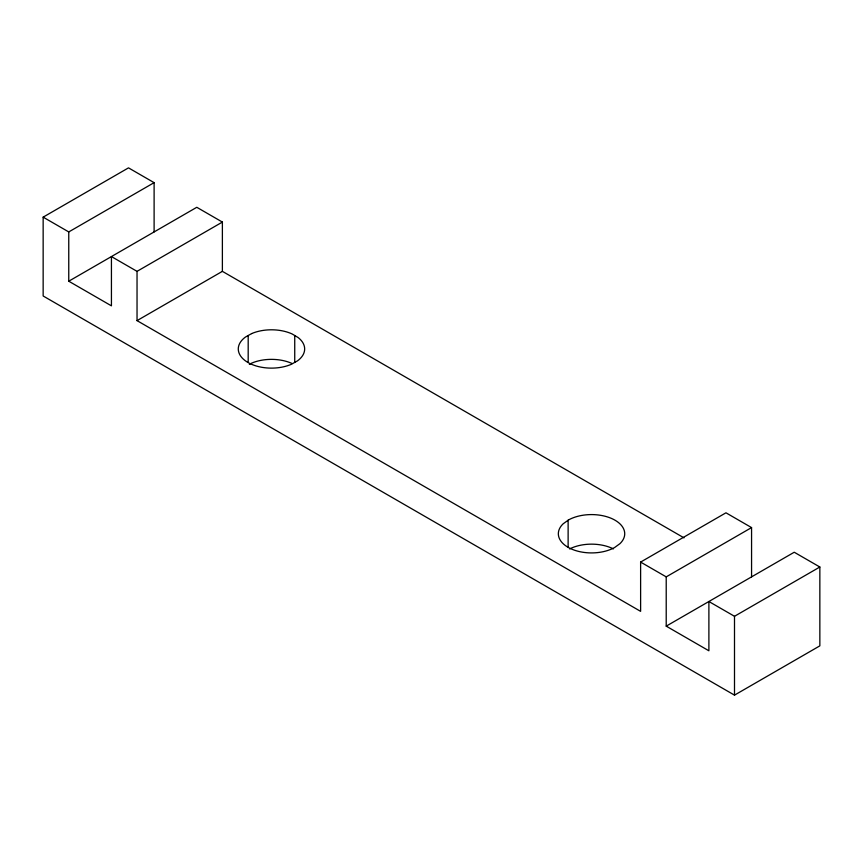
<?xml version="1.0" encoding="UTF-8"?>
<svg xmlns="http://www.w3.org/2000/svg" width="863" height="863" viewBox="0 0 863 863"><rect width="100%" height="100%" fill="white"/><g stroke="black" fill="none" stroke-linecap="round" stroke-linejoin="round"><path stroke-width="1.29" d="M751.565 576.872L751.565 527.595L666.214 576.872L666.214 626.15L794.24 552.234L819.85 567.013L819.85 645.858L734.499 695.136L43.15 295.987L43.15 217.142L128.501 167.864L154.11 182.654L154.11 231.931M43.15 217.142L68.76 231.931L154.11 182.654M68.76 231.931L68.76 281.209L196.786 207.293L222.384 222.071L222.384 271.349L684.003 537.854M68.76 281.209L111.435 305.847L111.435 256.57L137.034 271.349L222.384 222.071M137.034 271.349L137.034 320.626L222.384 271.349M137.034 320.626L640.616 611.36L640.616 562.083L725.966 512.805L751.565 527.595M666.214 626.15L708.89 650.788L708.89 601.511L734.499 616.29L819.85 567.013M249.353 364.445L251.683 363.14A33.193 19.169 0 0 1 292.093 363.517M640.616 562.083L666.214 576.872M734.499 616.29L734.499 695.136M568.124 520.227L568.124 547.11M294.736 335.524L294.736 362.406M248.188 335.524L248.188 362.406M569.602 548.933A33.193 19.169 0 0 1 613.388 548.89M568.544 519.925L563.129 523.83A33.193 19.169 0 0 0 570.799 548.717A33.193 19.169 0 0 0 614.532 547.574L619.936 543.668A33.193 19.169 0 0 0 612.266 518.782A33.193 19.169 0 0 0 568.544 519.925M251.683 333.571L245.459 337.055A33.193 19.169 0 0 0 247.616 362.287A33.193 19.169 0 0 0 291.252 364.348L297.476 360.874A33.193 19.169 0 0 0 298.123 337.541L292.093 333.949A33.193 19.169 0 0 0 251.683 333.571"/></g></svg>
